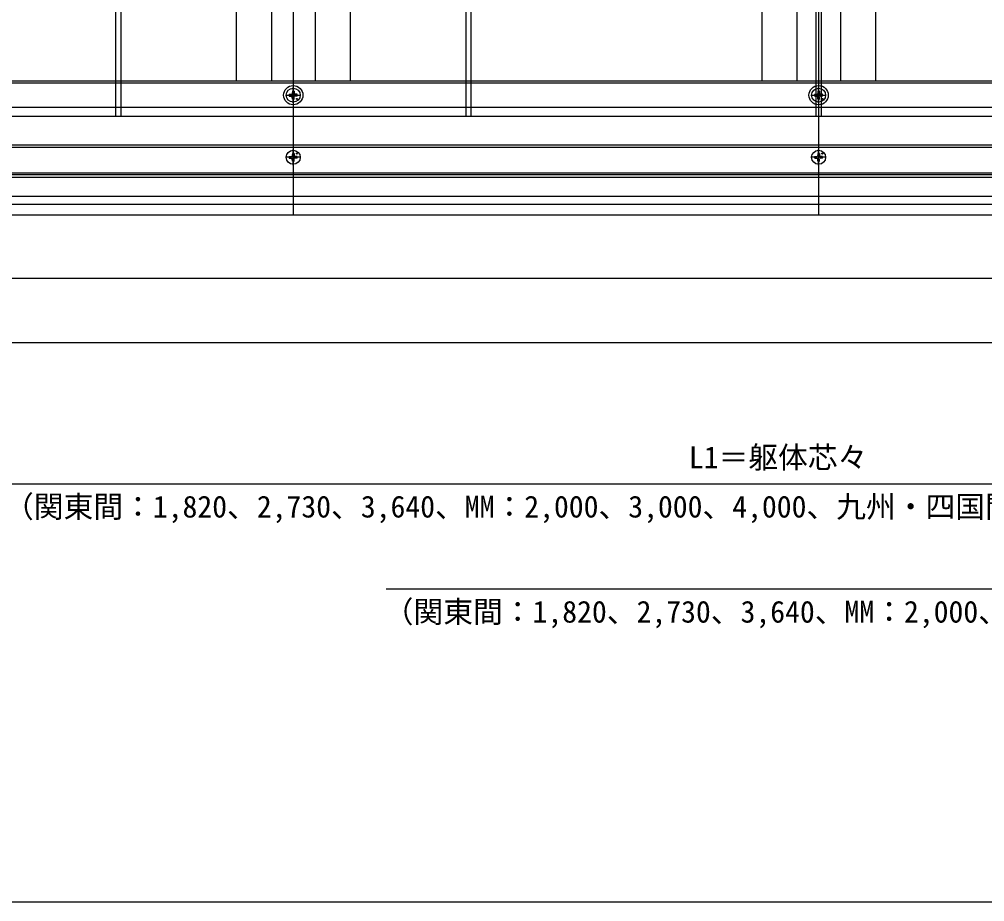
# Model space of a CAD drawing. Units: millimetres, scale not verified. Extents: x -875 to 875, y -1304 to 1297.
# Drawn here: x -530 to 21, y -1304 to -800 of the extents above; entities that cross this region are included whole.
import ezdxf
from ezdxf.enums import TextEntityAlignment as Align

# ---------------------------------------------------------------- set-up
doc = ezdxf.new("R2010")
doc.units = ezdxf.units.MM
doc.header["$LTSCALE"] = 8
for name, color, linetype in [('0-4_YKK_12', 2, 'Continuous'), ('0-5_YKK_13', 4, 'Continuous'), ('0-6_YKK_D', 6, 'Continuous'), ('0-7_YKK_ZWAK', 7, 'Continuous'), ('0-8_YSS_K', 3, 'Continuous')]:
    doc.layers.add(name, color=color, linetype=linetype)
doc.styles.add('ＭＳ ゴシック', font='')
doc.styles.get('ＭＳ ゴシック').set_extended_font_data('MS Gothic')

msp = doc.modelspace()

# ---------------------------------------------------------------- linework, layer by layer
at = {"layer": '0-4_YKK_12'}
for p, q in [((-374, -204.1), (-374, -912.1)), ((-386.5, -363.6), (-386.5, -835.6)), ((-361.5, -363.6), (-361.5, -835.6)), ((-86.5, -389.1), (-86.5, -835.6)), ((-74, -389.1), (-74, -912.1)), ((-61.5, -389.1), (-61.5, -835.6)), ((-406.5, -493.1), (-406.5, -835.6)), ((-341.5, -493.1), (-341.5, -835.6)), ((-106.5, -493.1), (-106.5, -835.6)), ((-41.5, -493.1), (-41.5, -835.6)), ((471, -850.6), (-619, -850.6)), ((471, -872.1), (-619, -872.1)), ((471, -873.4), (-619, -873.4)), ((471, -888.1), (-619, -888.1)), ((471, -889.1), (-619, -889.1)), ((471, -890.6), (-619, -890.6)), ((488.5, -912.1), (-636.5, -912.1)), ((-721.5, -948.1), (776, -948.1)), ((488.5, -985.1), (-636.5, -985.1))]:
    msp.add_line(p, q, dxfattribs=at)
for points in [[(471, -835.6), (-596.5, -835.6), (-600.15, -835.6), (-619, -835.6)], [(471, -836.8), (-596.5, -836.8), (-600.15, -836.8), (-619, -836.8)], [(471, -901.562), (-597.5, -901.562), (-619, -901.562)], [(471, -906.1), (-597.5, -906.1), (-619, -906.1)]]:
    msp.add_lwpolyline(points, dxfattribs=at)
at = {"layer": '0-5_YKK_13'}
for p, q in [((-376.245, -843.1), (-375.137, -843.081)), ((-375.137, -843.081), (-374.62, -842.98)), ((-374.519, -842.463), (-374.62, -842.98)), ((-374.5, -841.355), (-374.519, -842.463)), ((-374, -848), (-374, -839.2)), ((-373.5, -841.355), (-373.481, -842.463)), ((-373.481, -842.463), (-373.38, -842.98)), ((-372.863, -843.081), (-373.38, -842.98)), ((-371.755, -843.1), (-372.863, -843.081)), ((-76.245, -843.1), (-75.137, -843.081)), ((-75.137, -843.081), (-74.62, -842.98)), ((-74.519, -842.463), (-74.62, -842.98)), ((-74.5, -841.355), (-74.519, -842.463)), ((-74, -848), (-74, -839.2)), ((-73.5, -841.355), (-73.481, -842.463)), ((-73.481, -842.463), (-73.38, -842.98)), ((-72.863, -843.081), (-73.38, -842.98)), ((-71.755, -843.1), (-72.863, -843.081)), ((-378.4, -843.6), (-369.6, -843.6)), ((-376.245, -844.1), (-375.137, -844.119)), ((-375.137, -844.119), (-374.62, -844.22)), ((-374.519, -844.737), (-374.62, -844.22)), ((-374.5, -845.845), (-374.519, -844.737)), ((-373.5, -845.845), (-373.481, -844.737)), ((-373.481, -844.737), (-373.38, -844.22)), ((-372.863, -844.119), (-373.38, -844.22)), ((-371.755, -844.1), (-372.863, -844.119)), ((-78.4, -843.6), (-69.6, -843.6)), ((-76.245, -844.1), (-75.137, -844.119)), ((-75.137, -844.119), (-74.62, -844.22)), ((-74.519, -844.737), (-74.62, -844.22)), ((-74.5, -845.845), (-74.519, -844.737)), ((-73.5, -845.845), (-73.481, -844.737)), ((-73.481, -844.737), (-73.38, -844.22)), ((-72.863, -844.119), (-73.38, -844.22)), ((-71.755, -844.1), (-72.863, -844.119)), ((-374, -883.5), (-374, -874.7)), ((-74, -883.5), (-74, -874.7)), ((-369.6, -879.1), (-378.4, -879.1)), ((-376.245, -878.6), (-375.137, -878.581)), ((-376.245, -879.6), (-375.137, -879.619)), ((-375.137, -878.581), (-374.62, -878.48)), ((-375.137, -879.619), (-374.62, -879.72)), ((-374.519, -877.963), (-374.62, -878.48)), ((-374.519, -880.237), (-374.62, -879.72)), ((-374.5, -876.855), (-374.519, -877.963)), ((-374.5, -881.345), (-374.519, -880.237)), ((-373.5, -876.855), (-373.481, -877.963)), ((-373.5, -881.345), (-373.481, -880.237)), ((-373.481, -877.963), (-373.38, -878.48)), ((-373.481, -880.237), (-373.38, -879.72)), ((-372.863, -878.581), (-373.38, -878.48)), ((-372.863, -879.619), (-373.38, -879.72)), ((-371.755, -878.6), (-372.863, -878.581)), ((-371.755, -879.6), (-372.863, -879.619)), ((-69.6, -879.1), (-78.4, -879.1)), ((-76.245, -878.6), (-75.137, -878.581)), ((-76.245, -879.6), (-75.137, -879.619)), ((-75.137, -878.581), (-74.62, -878.48)), ((-75.137, -879.619), (-74.62, -879.72)), ((-74.519, -877.963), (-74.62, -878.48)), ((-74.519, -880.237), (-74.62, -879.72)), ((-74.5, -876.855), (-74.519, -877.963)), ((-74.5, -881.345), (-74.519, -880.237)), ((-73.5, -876.855), (-73.481, -877.963)), ((-73.5, -881.345), (-73.481, -880.237)), ((-73.481, -877.963), (-73.38, -878.48)), ((-73.481, -880.237), (-73.38, -879.72)), ((-72.863, -878.581), (-73.38, -878.48)), ((-72.863, -879.619), (-73.38, -879.72)), ((-71.755, -878.6), (-72.863, -878.581)), ((-71.755, -879.6), (-72.863, -879.619))]:
    msp.add_line(p, q, dxfattribs=at)
for centre, radius in [((-374, -843.6), 5.5), ((-374, -843.6), 4), ((-74, -843.6), 5.5), ((-74, -843.6), 4), ((-371.879, -845.721), 0.3), ((-71.879, -845.721), 0.3), ((-374, -879.1), 4), ((-74, -879.1), 4), ((-371.879, -876.979), 0.3), ((-71.879, -876.979), 0.3)]:
    msp.add_circle(centre, radius, dxfattribs=at)
for centre, start, end in [((-374, -843.6), 167.44414, 192.55586), ((-374, -843.6), 77.44414, 102.55586), ((-374, -843.6), 347.44414, 12.55586), ((-74, -843.6), 167.44414, 192.55586), ((-74, -843.6), 77.44414, 102.55586), ((-74, -843.6), 347.44414, 12.55586), ((-374, -843.6), 257.44414, 282.55586), ((-74, -843.6), 257.44414, 282.55586), ((-374, -879.1), 167.44414, 192.55586), ((-374, -879.1), 77.44414, 102.55586), ((-374, -879.1), 257.44414, 282.55586), ((-374, -879.1), 347.44414, 12.55586), ((-74, -879.1), 167.44414, 192.55586), ((-74, -879.1), 77.44414, 102.55586), ((-74, -879.1), 257.44414, 282.55586), ((-74, -879.1), 347.44414, 12.55586)]:
    msp.add_arc(centre, 2.3, start, end, dxfattribs=at)
at = {"layer": '0-6_YKK_D'}
msp.add_line((-674, -1065.6), (526, -1065.6), dxfattribs=at)
msp.add_lwpolyline([(651, -1065.6), (606.506, -1125.6), (-320.875, -1125.6)], dxfattribs=at)
at = {"layer": '0-7_YKK_ZWAK'}
msp.add_lwpolyline([(-875, -1304.1), (875, -1304.1), (875, 1245.9)], dxfattribs=at)
at = {"layer": '0-8_YSS_K'}
msp.add_line((-596.5, -855.6), (471, -855.6), dxfattribs=at)
for points in [[(-475.5, -382.6), (-475.5, -413.6), (-475.5, -850.6), (-475.5, -855.6)], [(-472.5, -382.6), (-472.5, -413.6), (-472.5, -850.6), (-472.5, -855.6)], [(-275.5, -389.102), (-275.5, -850.6), (-275.5, -855.6)], [(-272.5, -389.102), (-272.5, -850.6), (-272.5, -855.6)], [(-75.5, -389.102), (-75.5, -850.6), (-75.5, -855.6)], [(-72.5, -389.102), (-72.5, -850.6), (-72.5, -855.6)]]:
    msp.add_lwpolyline(points, dxfattribs=at)

# ---------------------------------------------------------------- texts
at = {"layer": '0-6_YKK_D', "style": 'ＭＳ ゴシック'}
for s, p in [('L1＝躯体芯々', (-148.085, -1060.378)), ('（関東間：1,820、2,730、3,640、MM：2,000、3,000、4,000、九州・四国間：1,910、2,865、3,820）', (-539.134, -1088.498)), ('（関東間：1,820、2,730、3,640、MM：2,000、3,000、4,000、九州・四国間：1,910、2,865、3,820）', (-322.318, -1148.498))]:
    msp.add_text(s, height=12.46, dxfattribs=at).set_placement(p, align=Align.BOTTOM_LEFT)

doc.saveas('drawing.dxf')
